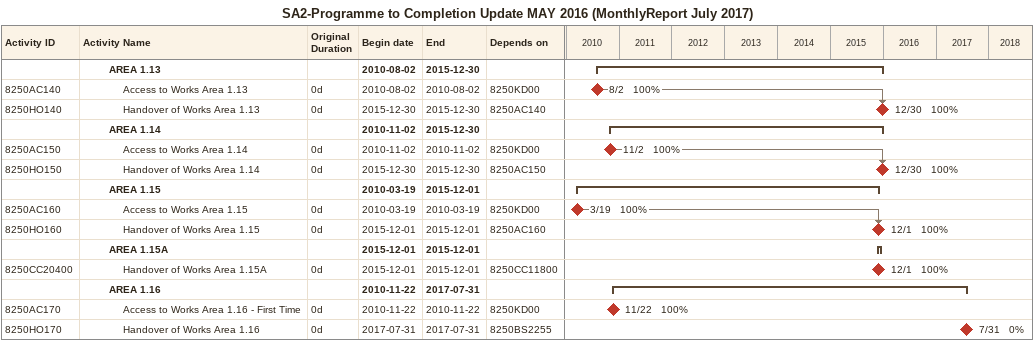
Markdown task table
SA2-Programme to Completion Update MAY 2016 (MonthlyReport July 2017)

| ID | Level | Task | Original duration | Start | Finish | Predecessors | % complete |
|---|---|---|---|---|---|---|---|
|  | 3 | **AREA 1.13** |  | 2010-08-02 | 2015-12-30 |  |  |
| 8250AC140 | 4 | Access to Works Area 1.13 | 0d | 2010-08-02 | 2010-08-02 | 8250KD00 | 100 |
| 8250HO140 | 4 | Handover of Works Area 1.13 | 0d | 2015-12-30 | 2015-12-30 | 8250AC140 | 100 |
|  | 3 | **AREA 1.14** |  | 2010-11-02 | 2015-12-30 |  |  |
| 8250AC150 | 4 | Access to Works Area 1.14 | 0d | 2010-11-02 | 2010-11-02 | 8250KD00 | 100 |
| 8250HO150 | 4 | Handover of Works Area 1.14 | 0d | 2015-12-30 | 2015-12-30 | 8250AC150 | 100 |
|  | 3 | **AREA 1.15** |  | 2010-03-19 | 2015-12-01 |  |  |
| 8250AC160 | 4 | Access to Works Area 1.15 | 0d | 2010-03-19 | 2010-03-19 | 8250KD00 | 100 |
| 8250HO160 | 4 | Handover of Works Area 1.15 | 0d | 2015-12-01 | 2015-12-01 | 8250AC160 | 100 |
|  | 3 | **AREA 1.15A** |  | 2015-12-01 | 2015-12-01 |  |  |
| 8250CC20400 | 4 | Handover of Works Area 1.15A | 0d | 2015-12-01 | 2015-12-01 | 8250CC11800 | 100 |
|  | 3 | **AREA 1.16** |  | 2010-11-22 | 2017-07-31 |  |  |
| 8250AC170 | 4 | Access to Works Area 1.16 - First Time | 0d | 2010-11-22 | 2010-11-22 | 8250KD00 | 100 |
| 8250HO170 | 4 | Handover of Works Area 1.16 | 0d | 2017-07-31 | 2017-07-31 | 8250BS2255 | 0 |
